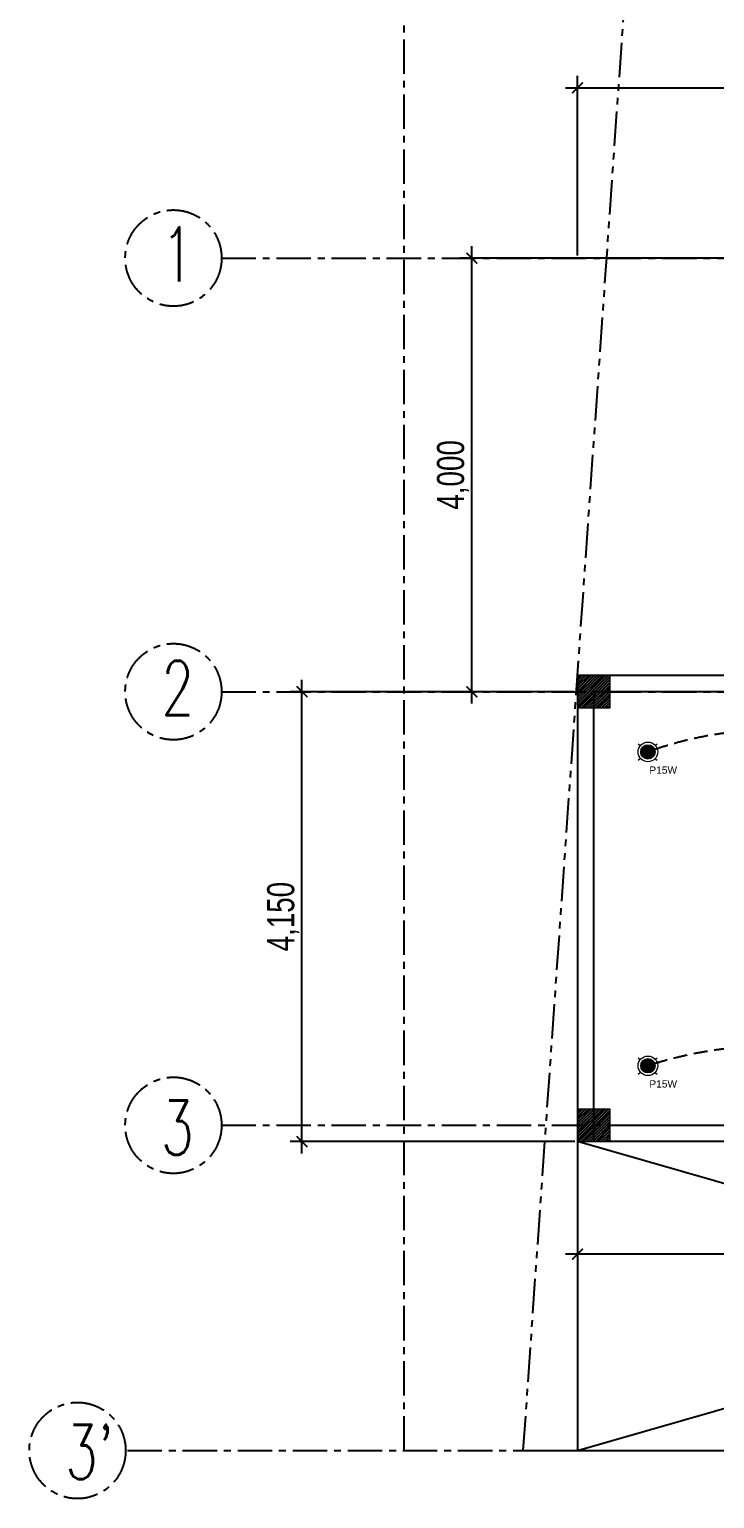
# Model space of a CAD drawing. Header units: millimetres. Extents: x -248340 to 456025, y 261499 to 1049645.
# Drawn here: x 200921 to 207242, y 317731 to 331284 of the extents above; entities that cross this region are included whole.
import ezdxf

# ---------------------------------------------------------------- set-up
doc = ezdxf.new("R2010")
doc.units = ezdxf.units.MM
doc.header["$LTSCALE"] = 8
doc.header["$MEASUREMENT"] = 0
for name, pattern in [('CENTER', [50.8, 31.75, -6.35, 6.35, -6.35]), ('CONTINOUS', [0]), ('DASHED', [19.05, 12.7, -6.35]), ('PHANTOM', [63.5, 31.75, -6.35, 6.35, -6.35, 6.35, -6.35])]:
    doc.linetypes.add(name, pattern=pattern)
doc.layers.get('0').update_dxf_attribs({"linetype": 'CONTINUOUS'})
for name, color, linetype, lineweight in [('13. Text', 2, 'CONTINUOUS', 5), ('A-ANNO-DIMS', 211, 'CONTINUOUS', 9), ('DIM', 2, 'CONTINUOUS', 25)]:
    doc.layers.add(name, color=color, linetype=linetype, lineweight=lineweight)
for name, color, linetype in [('ar_grid', 10, 'CENTER'), ('ar_wall', 7, 'CONTINOUS'), ('MARK', 7, 'CONTINUOUS')]:
    doc.layers.add(name, color=color, linetype=linetype)
doc.styles.add('ARIAL', font='arial.ttf')
doc.styles.add('EN-SCL-DIM', font='swisscl.ttf')
doc.styles.get("Standard").update_dxf_attribs({"font": 'txt.shx', "width": 0.7, "bigfont": 'extfont.shx'})

# ---------------------------------------------------------------- blocks, each defined once
blk = doc.blocks.new('_ArchTick')
at = {"color": 0, "linetype": 'ByBlock', "const_width": 0.15}
blk.add_lwpolyline([(-0.5, -0.5), (0.5, 0.5)], dxfattribs=at)
blk = doc.blocks.new('2ND')
at = {"layer": 'A-ANNO-DIMS', "ltscale": 1.25, "true_color": 0x939598}
h = blk.add_hatch(dxfattribs=at)
h.set_pattern_fill('ANSI32', color=252, scale=50)
h.set_pattern_definition([(45, (188606.908, 238678.393), (-13.2582521, 13.2582521), []), (45, (188615.747, 238678.393), (-13.2582521, 13.2582521), [])])
h.paths.add_polyline_path([(239127, -111606), (239427, -111606), (239427, -111306), (239127, -111306)])
h = blk.add_hatch(dxfattribs=at)
h.set_pattern_fill('ANSI32', color=252, scale=50)
h.set_pattern_definition([(45, (188606.908, 234678.393), (-13.2582521, 13.2582521), []), (45, (188615.747, 234678.393), (-13.2582521, 13.2582521), [])])
h.paths.add_polyline_path([(239127, -115606), (239427, -115606), (239427, -115306), (239127, -115306)])
at = {"layer": 'A-ANNO-DIMS', "color": 252, "ltscale": 1.25, "true_color": 0x939598}
for points in [[(239127, -111606), (239427, -111606), (239427, -111306), (239127, -111306)], [(239127, -115606), (239427, -115606), (239427, -115306), (239127, -115306)]]:
    blk.add_lwpolyline(points, close=True, dxfattribs=at)
at = {"layer": 'ar_grid', "ltscale": 1.25}
for p, q in [((237527, -118456), (237527, -99118)), ((235842, -107456), (249033, -107456)), ((235842, -111456), (249033, -111456)), ((235842, -115456), (249033, -115456)), ((234976, -118456), (249033, -118456))]:
    blk.add_line(p, q, dxfattribs=at)
for centre in [(235399, -107456), (235399, -111456), (235399, -115456), (234514, -118456)]:
    blk.add_circle(centre, 444, dxfattribs=at)
at = {"layer": 'ar_wall', "color": 252, "linetype": 'PHANTOM', "ltscale": 1.25, "true_color": 0x939598}
blk.add_line((238627, -118456), (239886, -100456), dxfattribs=at)
at = {"layer": 'ar_wall', "color": 252, "ltscale": 1.25, "true_color": 0x939598}
for p, q in [((242477, -111306), (239127, -111306)), ((239127, -111306), (239127, -118456)), ((241777, -111456), (239277, -111456)), ((239277, -115606), (239277, -111456)), ((239427, -115456), (242477, -115456)), ((242477, -115606), (239427, -115606)), ((238627, -118456), (249033, -118456)), ((239127, -118456), (239277, -118456))]:
    blk.add_line(p, q, dxfattribs=at)
at = {"layer": 'DIM', "color": 252, "ltscale": 1.25, "true_color": 0x939598}
for p, q in [((239127, -107431), (239127, -105774)), ((239127, -107431), (239127, -105774)), ((239017, -105884), (242737, -105884)), ((239017, -105884), (242737, -105884)), ((242452, -107456), (238042, -107456)), ((238152, -111566), (238152, -107346)), ((236585, -115716), (236585, -111346)), ((239092, -111456), (236475, -111456)), ((239092, -111456), (238042, -111456)), ((239102, -115606), (236475, -115606)), ((239127, -115631), (239127, -116754)), ((242737, -116644), (239017, -116644))]:
    blk.add_line(p, q, dxfattribs=at)
at = {"layer": 'MARK', "color": 252, "ltscale": 1.25, "true_color": 0x939598}
for p, q in [((239127, -118456), (249033, -115606)), ((249033, -118456), (239127, -115606))]:
    blk.add_line(p, q, dxfattribs=at)
at = {"layer": 'DIM', "color": 252, "ltscale": 1.25, "true_color": 0x939598, "xscale": 100, "yscale": 100, "zscale": 100}
for p, rotation in [((239127, -105884), 180), ((239127, -105884), 180), ((238152, -107456), 90), ((236585, -111456), 90), ((238152, -111456), 270), ((236585, -115606), 270), ((239127, -116644), 180)]:
    blk.add_blockref('_ArchTick', p, dxfattribs=dict(at, rotation=rotation))
at = {"layer": 'ar_grid', "ltscale": 1.25, "char_height": 500, "attachment_point": 1}
for s, insert in [('1', (235288, -107172)), ('2', (235288, -111172)), ('3', (235285, -115227)), ("3'", (234401, -118219))]:
    blk.add_mtext_dynamic_manual_height_columns(s, width=0.401, gutter_width=1, heights=[0], dxfattribs=dict(at, insert=insert))
at = {"layer": 'DIM', "color": 252, "ltscale": 1.25, "true_color": 0x939598, "char_height": 125, "attachment_point": 5, "rotation": 90, "style": 'EN-SCL-DIM'}
for s, insert in [('\\A1;{\\H2x;4,000}', (237979, -109456)), ('\\A1;{\\H2x;4,150}', (236412, -113531))]:
    blk.add_mtext(s, dxfattribs=dict(at, insert=insert))

msp = doc.modelspace()

# ---------------------------------------------------------------- hatches: boundary and pattern name
at = {"ltscale": 1.25, "true_color": 0xf8f6b0}
h = msp.add_hatch(color=51, dxfattribs=at)
h.dxf.hatch_style = 1
h.paths.add_polyline_path([(206692.604, 324619.039, 1), (206560.351, 324619.039, 1)])
h = msp.add_hatch(color=51, dxfattribs=at)
h.dxf.hatch_style = 1
h.paths.add_polyline_path([(206692.604, 321723.505, 1), (206560.351, 321723.505, 1)])

# ---------------------------------------------------------------- linework, layer by layer
at = {"color": 4, "linetype": 'DASHED', "ltscale": 1.25}
for centre, radius, start, end in [((207789.076, 321398.667), 3423.803, 71.5662407, 109.8502774), ((207793.893, 318113.479), 3794.094, 73.4962769, 107.9202412)]:
    msp.add_arc(centre, radius, start, end, dxfattribs=at)
at = {"layer": 'A-ANNO-DIMS', "color": 0, "ltscale": 1.25}
for p, q in [((206536.616, 324693.702), (206556.378, 324676.981)), ((206691.671, 324676.981), (206711.433, 324693.702)), ((206536.616, 324541.688), (206556.378, 324558.409)), ((206691.671, 324558.409), (206711.433, 324541.688)), ((206536.616, 321798.169), (206556.378, 321781.447)), ((206691.671, 321781.447), (206711.433, 321798.169)), ((206536.616, 321646.154), (206556.378, 321662.876)), ((206691.671, 321662.876), (206711.433, 321646.154))]:
    msp.add_line(p, q, dxfattribs=at)
for centre, radius in [((206626.478, 324619.039), 90.449), ((206626.478, 324619.039), 66.126), ((206626.478, 321723.505), 90.449), ((206626.478, 321723.505), 66.126)]:
    msp.add_circle(centre, radius, dxfattribs=at)

# ---------------------------------------------------------------- block references
at = {"color": 1, "lineweight": 30}
msp.add_blockref('2ND', (-33149.669, 436630.575), dxfattribs=at)

# ---------------------------------------------------------------- texts
at = {"layer": '13. Text', "color": 4, "char_height": 67.0651, "width": 1716.44551, "attachment_point": 1, "style": 'ARIAL'}
for insert in [(206640.312, 324485.464), (206640.312, 321589.93)]:
    msp.add_mtext('P15W', dxfattribs=dict(at, insert=insert))

doc.saveas('drawing.dxf')
